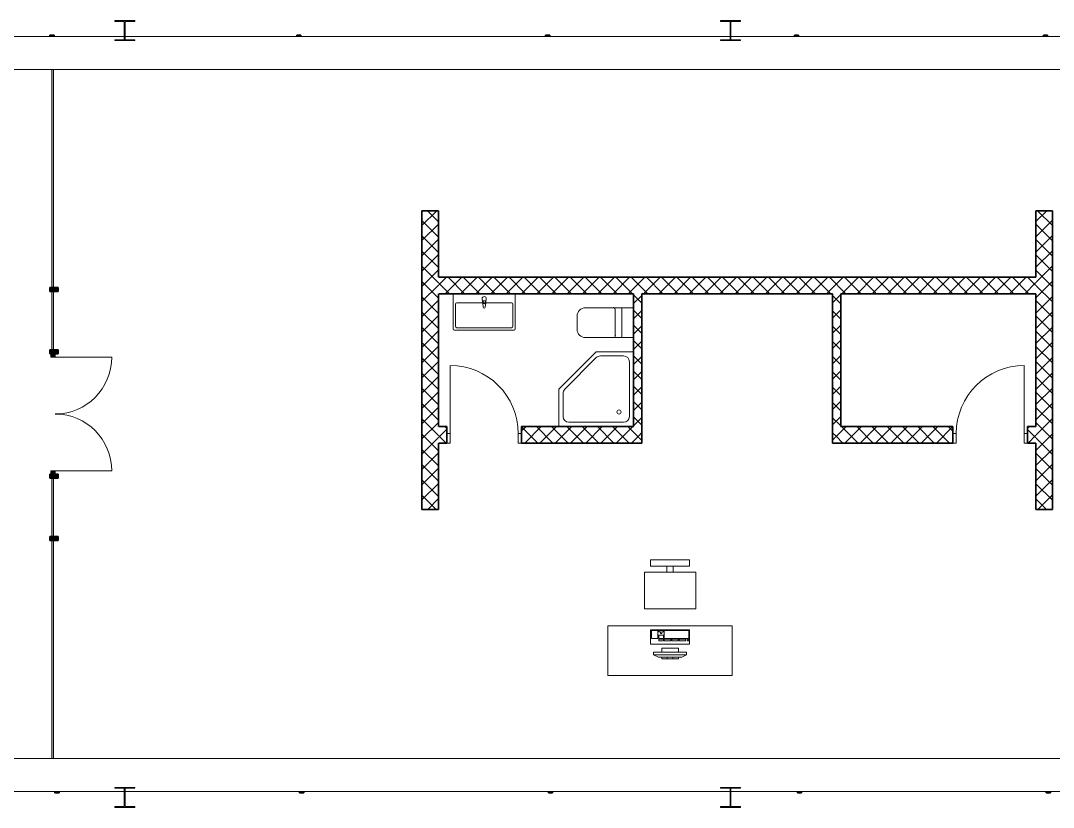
# Model space of a CAD drawing. Header units: metres. Extents: x -13.4 to 28.6, y -17 to 25.
# Drawn here: x 5.61 to 18.06, y -0.24 to 9.24 of the extents above; entities that cross this region are included whole.
import ezdxf

# ---------------------------------------------------------------- set-up
doc = ezdxf.new("R2010")
doc.units = ezdxf.units.M
doc.header["$MEASUREMENT"] = 0
doc.set_wipeout_variables(frame=1)
doc.linetypes.add('Wipeout_Contour', pattern=[1, 0, -1])
for name, color, linetype in [('Finish - Wall', 7, 'Continuous'), ('Interior - Furniture', 7, 'Continuous'), ('Interior - Partition', 7, 'Continuous'), ('Porte ARCHICAD', 7, 'Continuous'), ('Structural - Bearing', 7, 'Continuous')]:
    doc.layers.add(name, color=color, linetype=linetype)
for name, color, linetype, lineweight in [('Finish - Wall_Num_Penna__1', 7, 'Continuous', 13), ('Finish - Wall_Num_Penna__27', 7, 'Continuous', 35), ('Interior - Furniture _Num_Penna__75', 6, 'Continuous', 20), ('Interior - Partition_Num_Penna__27', 7, 'Continuous', 35), ('Porte ARCHICAD_Num_Penna__27', 7, 'Continuous', 35), ('Structural - Bearing_Num_Penna__1', 7, 'Continuous', 13)]:
    doc.layers.add(name, color=color, linetype=linetype, lineweight=lineweight)
for name, color, linetype, lineweight, true_color in [('Finish - Wall_Num_Penna__165', 7, 'Continuous', 13, 0x80d6ff), ('Finish - Wall_Num_Penna__166', 7, 'Continuous', 13, 0x97cbff), ('Interior - Furniture _Num_Penna__4', 7, 'Continuous', 20, 0x029e21), ('Interior - Partition_Num_Penna__169', 7, 'Continuous', 13, 0x68b353), ('Interior - Partition_Num_Penna__87', 7, 'Continuous', 20, 0x6a6a6a), ('Porte ARCHICAD_Num_Penna__103', 7, 'Continuous', 13, 0xffcc99), ('Porte ARCHICAD_Num_Penna__23', 7, 'Continuous', 20, 0xff6600), ('Porte ARCHICAD_Num_Penna__3', 7, 'Continuous', 18, 0xff6600), ('Structural - Bearing_Num_Penna__166', 7, 'Continuous', 13, 0x97cbff), ('Structural - Bearing_Num_Penna__89', 7, 'Continuous', 20, 0x71cebe)]:
    doc.layers.add(name, color=color, linetype=linetype, lineweight=lineweight, true_color=true_color)
pattern_1 = [(45, (0, 0), (-0.0919239, 0.0919239), []), (135, (0, 0), (0.0919239, 0.0919239), [])]
pattern_2 = [(45, (0, 0), (-0.159099, 0.159099), []), (45, (-0.05303, 0.05303), (-0.159099, 0.159099), [])]

# ---------------------------------------------------------------- blocks, each defined once
blk = doc.blocks.new('Solaio_1')
at = {"layer": 'Structural - Bearing_Num_Penna__89', "color": 123, "linetype": 'Continuous', "lineweight": 20, "true_color": 0x71cebe, "flags": 128}
blk.add_lwpolyline([(0, 0), (21, 0), (21, 9), (0, 9)], close=True, dxfattribs=at)
blk = doc.blocks.new('Solaio_2')
at = {"layer": 'Structural - Bearing_Num_Penna__89', "color": 123, "linetype": 'Continuous', "lineweight": 20, "true_color": 0x71cebe, "flags": 128}
blk.add_lwpolyline([(0, 0), (21, 0), (21, 9), (0, 9)], close=True, dxfattribs=at)
blk = doc.blocks.new('Solaio_3', base_point=(-0.05, 0.035))
at = {"layer": 'Structural - Bearing_Num_Penna__89', "color": 123, "linetype": 'Continuous', "lineweight": 20, "true_color": 0x71cebe, "flags": 128}
blk.add_lwpolyline([(-0.05, 0.035), (20.95, 0.035), (20.95, 9.035), (-0.05, 9.035)], close=True, dxfattribs=at)
blk = doc.blocks.new('Curtain Wall_1')
at = {"layer": 'Finish - Wall_Num_Penna__165', "linetype": 'Continuous', "lineweight": 0, "true_color": 0x20353f}
for points in [[(5.99, 8.98), (6.01, 8.98), (6.01, 5.995), (5.99, 5.995)], [(5.99, 6.005), (6.01, 6.005), (6.01, 5.245), (5.99, 5.245)], [(5.99, 3.755), (6.01, 3.755), (6.01, 2.995), (5.99, 2.995)], [(5.99, 3.005), (6.01, 3.005), (6.01, 0.02), (5.99, 0.02)]]:
    blk.add_hatch(color=159, dxfattribs=at).paths.add_polyline_path(points)
at = {"layer": 'Finish - Wall_Num_Penna__166', "linetype": 'Continuous', "lineweight": 13, "true_color": 0x97cbff}
for points in [[(5.965, 8.95), (6.065, 8.95), (6.065, 9), (5.965, 9)], [(5.965, 5.975), (6.065, 5.975), (6.065, 6.025), (5.965, 6.025)], [(5.965, 5.225), (6.065, 5.225), (6.065, 5.275), (5.965, 5.275)], [(5.965, 3.725), (6.065, 3.725), (6.065, 3.775), (5.965, 3.775)], [(5.965, 2.975), (6.065, 2.975), (6.065, 3.025), (5.965, 3.025)], [(5.965, 0), (6.065, 0), (6.065, 0.05), (5.965, 0.05)]]:
    blk.add_hatch(color=151, dxfattribs=at).paths.add_polyline_path(points)
at = {"layer": 'Porte ARCHICAD_Num_Penna__103', "linetype": 'Continuous', "lineweight": 13, "true_color": 0xffcc99}
for points in [[(6.03, 5.23), (6.03, 5.185), (5.975, 5.185), (5.975, 5.23)], [(5.975, 3.77), (5.975, 3.815), (6.03, 3.815), (6.03, 3.77)]]:
    blk.add_hatch(color=31, dxfattribs=at).paths.add_polyline_path(points)
at = {"layer": 'Finish - Wall_Num_Penna__1', "color": 7, "linetype": 'Continuous', "lineweight": 13}
for p, q in [((5.99, 5.995), (5.99, 8.98)), ((5.99, 8.98), (6.01, 8.98)), ((6.01, 8.98), (6.01, 5.995)), ((5.99, 5.245), (5.99, 6.005)), ((5.99, 6.005), (6.01, 6.005)), ((6.01, 5.995), (5.99, 5.995)), ((6.01, 6.005), (6.01, 5.245)), ((6.01, 5.245), (5.99, 5.245)), ((5.99, 2.995), (5.99, 3.755)), ((5.99, 3.755), (6.01, 3.755)), ((6.01, 3.755), (6.01, 2.995)), ((5.99, 0.02), (5.99, 3.005)), ((5.99, 3.005), (6.01, 3.005)), ((6.01, 2.995), (5.99, 2.995)), ((6.01, 3.005), (6.01, 0.02)), ((6.01, 0.02), (5.99, 0.02))]:
    blk.add_line(p, q, dxfattribs=at)
at = {"layer": 'Finish - Wall_Num_Penna__27', "color": 7, "linetype": 'Continuous', "lineweight": 35}
for p, q in [((6.065, 9), (5.965, 9)), ((5.965, 9), (5.965, 8.95)), ((6.065, 8.95), (6.065, 9)), ((5.965, 8.95), (6.065, 8.95)), ((6.065, 6.025), (5.965, 6.025)), ((5.965, 6.025), (5.965, 5.975)), ((5.965, 5.975), (6.065, 5.975)), ((6.065, 5.975), (6.065, 6.025)), ((6.065, 5.275), (5.965, 5.275)), ((5.965, 5.275), (5.965, 5.225)), ((6.065, 5.225), (6.065, 5.275)), ((5.965, 5.225), (6.065, 5.225)), ((6.065, 3.775), (5.965, 3.775)), ((5.965, 3.775), (5.965, 3.725)), ((6.065, 3.725), (6.065, 3.775)), ((5.965, 3.725), (6.065, 3.725)), ((6.065, 3.025), (5.965, 3.025)), ((5.965, 3.025), (5.965, 2.975)), ((6.065, 2.975), (6.065, 3.025)), ((5.965, 2.975), (6.065, 2.975)), ((6.065, 0.05), (5.965, 0.05)), ((5.965, 0.05), (5.965, 0)), ((5.965, 0), (6.065, 0)), ((6.065, 0), (6.065, 0.05))]:
    blk.add_line(p, q, dxfattribs=at)
at = {"layer": 'Porte ARCHICAD_Num_Penna__23', "color": 30, "linetype": 'Continuous', "lineweight": 20, "true_color": 0xff6600}
for p, q in [((5.975, 5.23), (6.03, 5.23)), ((5.975, 5.185), (5.975, 5.23)), ((6.03, 5.23), (6.03, 5.185)), ((6.03, 5.185), (5.975, 5.185)), ((6.03, 5.185), (6.71, 5.185)), ((5.975, 3.815), (6.03, 3.815)), ((5.975, 3.77), (5.975, 3.815)), ((6.03, 3.77), (5.975, 3.77)), ((6.03, 3.815), (6.03, 3.77)), ((6.03, 3.815), (6.71, 3.815))]:
    blk.add_line(p, q, dxfattribs=at)
at = {"layer": 'Porte ARCHICAD_Num_Penna__3', "color": 30, "linetype": 'Continuous', "lineweight": 18, "true_color": 0xff6600}
for centre, start_param, end_param in [((6.03, 5.185), 3.141593, 4.712389), ((6.03, 3.815), 4.712389, 6.283185)]:
    blk.add_ellipse(centre, major_axis=(0, 0.685), ratio=0.993377, start_param=start_param, end_param=end_param, dxfattribs=at)
blk = doc.blocks.new('Curtain Wall_2')
at = {"layer": 'Finish - Wall_Num_Penna__165', "linetype": 'Continuous', "lineweight": 0, "true_color": 0x20353f}
for points in [[(5.985, 8.99), (5.985, 9.01), (8.97, 9.01), (8.97, 8.99)], [(8.96, 8.99), (8.96, 9.01), (11.97, 9.01), (11.97, 8.99)], [(11.96, 8.99), (11.96, 9.01), (14.97, 9.01), (14.97, 8.99)], [(14.96, 8.99), (14.96, 9.01), (17.97, 9.01), (17.97, 8.99)], [(17.96, 8.99), (17.96, 9.01), (19.47, 9.01), (19.47, 8.99)], [(19.46, 8.99), (19.46, 9.01), (20.97, 9.01), (20.97, 8.99)], [(20.96, 8.99), (20.96, 9.01), (20.98, 9.01), (20.98, 8.99)]]:
    blk.add_hatch(color=159, dxfattribs=at).paths.add_polyline_path(points)
at = {"layer": 'Finish - Wall_Num_Penna__166', "linetype": 'Continuous', "lineweight": 13, "true_color": 0x97cbff}
for points in [[(6.015, 8.965), (6.015, 9.065), (5.965, 9.065), (5.965, 8.965)], [(8.99, 8.965), (8.99, 9.065), (8.94, 9.065), (8.94, 8.965)], [(11.99, 8.965), (11.99, 9.065), (11.94, 9.065), (11.94, 8.965)], [(14.99, 8.965), (14.99, 9.065), (14.94, 9.065), (14.94, 8.965)], [(17.99, 8.965), (17.99, 9.065), (17.94, 9.065), (17.94, 8.965)], [(19.49, 8.965), (19.49, 9.065), (19.44, 9.065), (19.44, 8.965)], [(20.99, 8.965), (20.99, 9.065), (20.94, 9.065), (20.94, 8.965)], [(21, 8.965), (21, 9.065), (20.95, 9.065), (20.95, 8.965)]]:
    blk.add_hatch(color=151, dxfattribs=at).paths.add_polyline_path(points)
at = {"layer": 'Finish - Wall_Num_Penna__1', "color": 7, "linetype": 'Continuous', "lineweight": 13}
for p, q in [((5.985, 9.01), (8.97, 9.01)), ((5.985, 8.99), (5.985, 9.01)), ((8.97, 8.99), (5.985, 8.99)), ((8.96, 9.01), (11.97, 9.01)), ((8.96, 8.99), (8.96, 9.01)), ((11.97, 8.99), (8.96, 8.99)), ((8.97, 9.01), (8.97, 8.99)), ((11.96, 9.01), (14.97, 9.01)), ((11.96, 8.99), (11.96, 9.01)), ((14.97, 8.99), (11.96, 8.99)), ((11.97, 9.01), (11.97, 8.99)), ((14.96, 9.01), (17.97, 9.01)), ((14.96, 8.99), (14.96, 9.01)), ((17.97, 8.99), (14.96, 8.99)), ((14.97, 9.01), (14.97, 8.99)), ((17.96, 9.01), (19.47, 9.01)), ((17.96, 8.99), (17.96, 9.01)), ((19.47, 8.99), (17.96, 8.99)), ((17.97, 9.01), (17.97, 8.99)), ((19.46, 9.01), (20.97, 9.01)), ((19.46, 8.99), (19.46, 9.01)), ((20.97, 8.99), (19.46, 8.99)), ((19.47, 9.01), (19.47, 8.99)), ((20.96, 9.01), (20.98, 9.01)), ((20.96, 8.99), (20.96, 9.01)), ((20.98, 8.99), (20.96, 8.99)), ((20.97, 9.01), (20.97, 8.99)), ((20.98, 9.01), (20.98, 8.99))]:
    blk.add_line(p, q, dxfattribs=at)
at = {"layer": 'Finish - Wall_Num_Penna__27', "color": 7, "linetype": 'Continuous', "lineweight": 35}
for p, q in [((6.015, 9.065), (5.965, 9.065)), ((5.965, 9.065), (5.965, 8.965)), ((5.965, 8.965), (6.015, 8.965)), ((6.015, 8.965), (6.015, 9.065)), ((8.99, 9.065), (8.94, 9.065)), ((8.94, 9.065), (8.94, 8.965)), ((8.94, 8.965), (8.99, 8.965)), ((8.99, 8.965), (8.99, 9.065)), ((11.99, 9.065), (11.94, 9.065)), ((11.94, 9.065), (11.94, 8.965)), ((11.94, 8.965), (11.99, 8.965)), ((11.99, 8.965), (11.99, 9.065)), ((14.99, 9.065), (14.94, 9.065)), ((14.94, 9.065), (14.94, 8.965)), ((14.94, 8.965), (14.99, 8.965)), ((14.99, 8.965), (14.99, 9.065)), ((17.99, 9.065), (17.94, 9.065)), ((17.94, 9.065), (17.94, 8.965)), ((17.94, 8.965), (17.99, 8.965)), ((17.99, 8.965), (17.99, 9.065)), ((19.49, 9.065), (19.44, 9.065)), ((19.44, 9.065), (19.44, 8.965)), ((19.44, 8.965), (19.49, 8.965)), ((19.49, 8.965), (19.49, 9.065)), ((20.99, 9.065), (20.94, 9.065)), ((20.94, 9.065), (20.94, 8.965)), ((20.94, 8.965), (20.99, 8.965)), ((21, 9.065), (20.95, 9.065)), ((20.95, 9.065), (20.95, 8.965)), ((20.95, 8.965), (21, 8.965)), ((20.99, 8.965), (20.99, 9.065)), ((21, 8.965), (21, 9.065))]:
    blk.add_line(p, q, dxfattribs=at)
blk = doc.blocks.new('Curtain Wall_4')
at = {"layer": 'Finish - Wall_Num_Penna__165', "linetype": 'Continuous', "lineweight": 0, "true_color": 0x20353f}
for points in [[(9.005, 0.01), (9.005, -0.01), (6.045, -0.01), (6.045, 0.01)], [(12.005, 0.01), (12.005, -0.01), (8.995, -0.01), (8.995, 0.01)], [(15.005, 0.01), (15.005, -0.01), (11.995, -0.01), (11.995, 0.01)], [(18.005, 0.01), (18.005, -0.01), (14.995, -0.01), (14.995, 0.01)], [(19.505, 0.01), (19.505, -0.01), (17.995, -0.01), (17.995, 0.01)], [(20.98, 0.01), (20.98, -0.01), (19.495, -0.01), (19.495, 0.01)]]:
    blk.add_hatch(color=159, dxfattribs=at).paths.add_polyline_path(points)
at = {"layer": 'Finish - Wall_Num_Penna__166', "linetype": 'Continuous', "lineweight": 13, "true_color": 0x97cbff}
for points in [[(6.025, 0.035), (6.025, -0.065), (6.075, -0.065), (6.075, 0.035)], [(8.975, 0.035), (8.975, -0.065), (9.025, -0.065), (9.025, 0.035)], [(11.975, 0.035), (11.975, -0.065), (12.025, -0.065), (12.025, 0.035)], [(14.975, 0.035), (14.975, -0.065), (15.025, -0.065), (15.025, 0.035)], [(17.975, 0.035), (17.975, -0.065), (18.025, -0.065), (18.025, 0.035)], [(19.475, 0.035), (19.475, -0.065), (19.525, -0.065), (19.525, 0.035)], [(20.95, 0.035), (20.95, -0.065), (21, -0.065), (21, 0.035)]]:
    blk.add_hatch(color=151, dxfattribs=at).paths.add_polyline_path(points)
at = {"layer": 'Finish - Wall_Num_Penna__1', "color": 7, "linetype": 'Continuous', "lineweight": 13}
for p, q in [((6.045, 0.01), (9.005, 0.01)), ((6.045, -0.01), (6.045, 0.01)), ((8.995, 0.01), (12.005, 0.01)), ((8.995, -0.01), (8.995, 0.01)), ((9.005, 0.01), (9.005, -0.01)), ((11.995, 0.01), (15.005, 0.01)), ((11.995, -0.01), (11.995, 0.01)), ((12.005, 0.01), (12.005, -0.01)), ((14.995, 0.01), (18.005, 0.01)), ((14.995, -0.01), (14.995, 0.01)), ((15.005, 0.01), (15.005, -0.01)), ((17.995, 0.01), (19.505, 0.01)), ((17.995, -0.01), (17.995, 0.01)), ((18.005, 0.01), (18.005, -0.01)), ((19.495, 0.01), (20.98, 0.01)), ((19.495, -0.01), (19.495, 0.01)), ((19.505, 0.01), (19.505, -0.01)), ((20.98, 0.01), (20.98, -0.01)), ((9.005, -0.01), (6.045, -0.01)), ((12.005, -0.01), (8.995, -0.01)), ((15.005, -0.01), (11.995, -0.01)), ((18.005, -0.01), (14.995, -0.01)), ((19.505, -0.01), (17.995, -0.01)), ((20.98, -0.01), (19.495, -0.01))]:
    blk.add_line(p, q, dxfattribs=at)
at = {"layer": 'Finish - Wall_Num_Penna__27', "color": 7, "linetype": 'Continuous', "lineweight": 35}
for p, q in [((6.025, 0.035), (6.025, -0.065)), ((6.075, 0.035), (6.025, 0.035)), ((6.075, -0.065), (6.075, 0.035)), ((8.975, 0.035), (8.975, -0.065)), ((9.025, 0.035), (8.975, 0.035)), ((9.025, -0.065), (9.025, 0.035)), ((11.975, 0.035), (11.975, -0.065)), ((12.025, 0.035), (11.975, 0.035)), ((12.025, -0.065), (12.025, 0.035)), ((14.975, 0.035), (14.975, -0.065)), ((15.025, 0.035), (14.975, 0.035)), ((15.025, -0.065), (15.025, 0.035)), ((17.975, 0.035), (17.975, -0.065)), ((18.025, 0.035), (17.975, 0.035)), ((18.025, -0.065), (18.025, 0.035)), ((19.475, 0.035), (19.475, -0.065)), ((19.525, 0.035), (19.475, 0.035)), ((19.525, -0.065), (19.525, 0.035)), ((20.95, 0.035), (20.95, -0.065)), ((21, 0.035), (20.95, 0.035)), ((21, -0.065), (21, 0.035)), ((6.025, -0.065), (6.075, -0.065)), ((8.975, -0.065), (9.025, -0.065)), ((11.975, -0.065), (12.025, -0.065)), ((14.975, -0.065), (15.025, -0.065)), ((17.975, -0.065), (18.025, -0.065)), ((19.475, -0.065), (19.525, -0.065)), ((20.95, -0.065), (21, -0.065))]:
    blk.add_line(p, q, dxfattribs=at)
blk = doc.blocks.new('Muro_1')
at = {"color": 254, "linetype": 'Wipeout_Contour', "lineweight": 0, "ltscale": 379.215083}
blk.add_wipeout([(0.35, 0.35), (-0.05, -0.05), (1.495, -0.05), (1.495, -0.01), (1.38, -0.01), (1.38, 0), (1.62, 0), (1.62, -0.01), (1.505, -0.01), (1.505, -0.05), (6.862, -0.05), (6.862, -0.01), (6.747, -0.01), (6.747, 0), (6.987, 0), (6.987, -0.01), (6.872, -0.01), (6.872, -0.05), (14.164, -0.05), (14.164, -0.01), (14.049, -0.01), (14.049, 0), (14.289, 0), (14.289, -0.01), (14.174, -0.01), (14.174, -0.05), (19.495, -0.05), (19.495, -0.01), (19.38, -0.01), (19.38, 0), (19.62, 0), (19.62, -0.01), (19.505, -0.01), (19.505, -0.05), (21.05, -0.05), (20.65, 0.35)], dxfattribs=at).dxf.layer = 'Interior - Partition'
at = {"layer": 'Interior - Partition_Num_Penna__87', "color": 251, "linetype": 'Continuous', "lineweight": 20, "true_color": 0x6a6a6a, "flags": 128}
for points in [[(20.65, 0.35), (0.35, 0.35)], [(-0.05, -0.05), (1.495, -0.05)], [(1.505, -0.05), (6.862, -0.05)], [(6.872, -0.05), (14.164, -0.05)], [(14.174, -0.05), (19.495, -0.05)], [(19.505, -0.05), (21.05, -0.05)]]:
    blk.add_lwpolyline(points, dxfattribs=at)
blk = doc.blocks.new('Muro_3', base_point=(21, 9))
at = {"color": 254, "linetype": 'Wipeout_Contour', "lineweight": 0, "ltscale": 538.751537}
blk.add_wipeout([(1.495, 9.05), (-0.05, 9.05), (0.35, 8.65), (20.65, 8.65), (21.05, 9.05), (19.505, 9.05), (19.505, 9.01), (19.62, 9.01), (19.62, 9), (19.38, 9), (19.38, 9.01), (19.495, 9.01), (19.495, 9.05), (14.174, 9.05), (14.174, 9.01), (14.289, 9.01), (14.289, 9), (14.049, 9), (14.049, 9.01), (14.164, 9.01), (14.164, 9.05), (6.872, 9.05), (6.872, 9.01), (6.987, 9.01), (6.987, 9), (6.747, 9), (6.747, 9.01), (6.862, 9.01), (6.862, 9.05), (1.505, 9.05), (1.505, 9.01), (1.62, 9.01), (1.62, 9), (1.38, 9), (1.38, 9.01), (1.495, 9.01)], dxfattribs=at).dxf.layer = 'Interior - Partition'
at = {"layer": 'Interior - Partition_Num_Penna__87', "color": 251, "linetype": 'Continuous', "lineweight": 20, "true_color": 0x6a6a6a, "flags": 128}
for points in [[(1.495, 9.05), (-0.05, 9.05)], [(6.862, 9.05), (1.505, 9.05)], [(14.164, 9.05), (6.872, 9.05)], [(19.495, 9.05), (14.174, 9.05)], [(21.05, 9.05), (19.505, 9.05)], [(0.35, 8.65), (20.65, 8.65)]]:
    blk.add_lwpolyline(points, dxfattribs=at)
blk = doc.blocks.new('Door 21')
at = {"layer": 'Porte ARCHICAD_Num_Penna__23', "color": 30, "linetype": 'Continuous', "lineweight": 20, "true_color": 0xff6600}
for p, q in [((-0.41, 0), (-0.45, 0)), ((-0.45, 0), (-0.45, -0.115)), ((-0.41, -0.115), (-0.41, 0)), ((0.45, 0), (0.41, 0)), ((0.41, 0), (0.41, -0.115)), ((0.45, -0.115), (0.45, 0)), ((-0.45, -0.115), (-0.41, -0.115)), ((0.41, -0.115), (0.45, -0.115))]:
    blk.add_line(p, q, dxfattribs=at)
at = {"layer": 'Porte ARCHICAD_Num_Penna__27', "color": 7, "linetype": 'Continuous', "lineweight": 35}
for p, q in [((-0.45, 0.085), (-0.487, 0.085)), ((-0.45, 0.085), (-0.487, 0.085)), ((-0.45, 0), (-0.45, 0.085)), ((-0.45, 0), (-0.45, 0.085)), ((-0.45, -0.115), (-0.45, 0)), ((-0.45, -0.115), (-0.45, 0)), ((0.45, 0), (0.45, 0.085)), ((0.45, 0), (0.45, 0.085)), ((0.45, 0.085), (0.487, 0.085)), ((0.45, 0.085), (0.487, 0.085)), ((0.45, -0.115), (0.45, 0)), ((0.45, -0.115), (0.45, 0)), ((-0.45, -0.115), (-0.487, -0.115)), ((-0.45, -0.115), (-0.487, -0.115)), ((0.45, -0.115), (0.487, -0.115)), ((0.45, -0.115), (0.487, -0.115))]:
    blk.add_line(p, q, dxfattribs=at)
at = {"layer": 'Porte ARCHICAD_Num_Penna__3', "color": 30, "linetype": 'Continuous', "lineweight": 18, "true_color": 0xff6600}
blk.add_line((0.41, 0), (0.41, 0.82), dxfattribs=at)
blk.add_arc((0.41, 0), 0.82, 90, 180, dxfattribs=at)
blk = doc.blocks.new('Muro_5', base_point=(10.45, 4.15))
at = {"color": 254, "linetype": 'Wipeout_Contour', "lineweight": 0, "ltscale": 46.088669}
blk.add_wipeout([(10.65, 4.15), (10.75, 4.15), (10.75, 4.35), (10.65, 4.35)], dxfattribs=at).dxf.layer = 'Interior - Partition'
at = {"color": 254, "linetype": 'Wipeout_Contour', "lineweight": 0, "ltscale": 52.317761}
blk.add_wipeout([(13, 4.35), (11.65, 4.35), (11.65, 4.15), (13.1, 4.15)], dxfattribs=at).dxf.layer = 'Interior - Partition'
at = {"layer": 'Interior - Partition_Num_Penna__169', "linetype": 'Continuous', "lineweight": 13, "true_color": 0x68b353}
h = blk.add_hatch(dxfattribs=at)
h.set_pattern_fill('CONCRETE_BLOCK', color=85, style=0, pattern_type=2)
h.set_pattern_definition(pattern_1)
h.paths.add_polyline_path([(10.65, 4.15), (10.75, 4.15), (10.75, 4.35), (10.65, 4.35)])
h = blk.add_hatch(dxfattribs=at)
h.set_pattern_fill('CONCRETE_BLOCK', color=85, style=0, pattern_type=2)
h.set_pattern_definition(pattern_1)
h.paths.add_polyline_path([(13, 4.35), (11.65, 4.35), (11.65, 4.15), (13.1, 4.15)])
at = {"layer": 'Interior - Partition_Num_Penna__27', "color": 7, "linetype": 'Continuous', "lineweight": 35}
for p, q in [((10.75, 4.35), (10.713, 4.35)), ((10.75, 4.265), (10.75, 4.35)), ((10.75, 4.15), (10.75, 4.265)), ((11.65, 4.35), (11.687, 4.35)), ((11.65, 4.265), (11.65, 4.35)), ((11.65, 4.15), (11.65, 4.265)), ((10.75, 4.15), (10.713, 4.15)), ((11.65, 4.15), (11.687, 4.15))]:
    blk.add_line(p, q, dxfattribs=at)
at = {"layer": 'Interior - Partition_Num_Penna__27', "color": 7, "linetype": 'Continuous', "lineweight": 35, "flags": 128}
for points in [[(10.75, 4.35), (10.65, 4.35)], [(13, 4.35), (11.65, 4.35)], [(10.65, 4.15), (10.75, 4.15)], [(11.65, 4.15), (13.1, 4.15)]]:
    blk.add_lwpolyline(points, dxfattribs=at)
at = {"layer": 'Porte ARCHICAD', "color": 21, "linetype": 'Continuous', "lineweight": 18, "true_color": 0xff9955, "xscale": -1}
blk.add_blockref('Door 21', (11.2, 4.265), dxfattribs=at)
blk = doc.blocks.new('Muro_6', base_point=(18.05, 3.35))
at = {"color": 254, "linetype": 'Wipeout_Contour', "lineweight": 0, "ltscale": 74.990552}
blk.add_wipeout([(18.05, 3.35), (18.05, 6.95), (17.85, 6.95), (17.85, 3.35)], dxfattribs=at).dxf.layer = 'Interior - Partition'
at = {"layer": 'Interior - Partition_Num_Penna__169', "linetype": 'Continuous', "lineweight": 13, "true_color": 0x68b353}
h = blk.add_hatch(dxfattribs=at)
h.set_pattern_fill('CONCRETE_BLOCK', color=85, style=0, pattern_type=2)
h.set_pattern_definition(pattern_1)
h.paths.add_polyline_path([(18.05, 3.35), (18.05, 6.95), (17.85, 6.95), (17.85, 3.35)])
at = {"layer": 'Interior - Partition_Num_Penna__27', "color": 7, "linetype": 'Continuous', "lineweight": 35, "flags": 128}
for points in [[(18.05, 6.95), (17.85, 6.95)], [(17.85, 6.95), (17.85, 6.15)], [(18.05, 3.35), (18.05, 6.95)], [(17.85, 5.95), (17.85, 4.35)], [(17.85, 4.15), (17.85, 3.35)], [(17.85, 3.35), (18.05, 3.35)]]:
    blk.add_lwpolyline(points, dxfattribs=at)
blk = doc.blocks.new('Muro_7', base_point=(18.05, 6.15))
at = {"color": 254, "linetype": 'Wipeout_Contour', "lineweight": 0, "ltscale": 62.048378}
blk.add_wipeout([(17.85, 6.15), (10.65, 6.15), (10.65, 5.95), (17.85, 5.95)], dxfattribs=at).dxf.layer = 'Interior - Partition'
at = {"layer": 'Interior - Partition_Num_Penna__169', "linetype": 'Continuous', "lineweight": 13, "true_color": 0x68b353}
h = blk.add_hatch(dxfattribs=at)
h.set_pattern_fill('CONCRETE_BLOCK', color=85, style=0, pattern_type=2)
h.set_pattern_definition(pattern_1)
h.paths.add_polyline_path([(17.85, 6.15), (10.65, 6.15), (10.65, 5.95), (17.85, 5.95)])
at = {"layer": 'Interior - Partition_Num_Penna__27', "color": 7, "linetype": 'Continuous', "lineweight": 35, "flags": 128}
for points in [[(17.85, 6.15), (10.65, 6.15)], [(10.65, 5.95), (13, 5.95)], [(13.1, 5.95), (15.4, 5.95)], [(15.5, 5.95), (17.85, 5.95)]]:
    blk.add_lwpolyline(points, dxfattribs=at)
blk = doc.blocks.new('Muro_8', base_point=(10.45, 6.95))
at = {"color": 254, "linetype": 'Wipeout_Contour', "lineweight": 0, "ltscale": 47.324111}
blk.add_wipeout([(10.45, 6.95), (10.45, 3.35), (10.65, 3.35), (10.65, 6.95)], dxfattribs=at).dxf.layer = 'Interior - Partition'
at = {"layer": 'Interior - Partition_Num_Penna__169', "linetype": 'Continuous', "lineweight": 13, "true_color": 0x68b353}
h = blk.add_hatch(dxfattribs=at)
h.set_pattern_fill('CONCRETE_BLOCK', color=85, style=0, pattern_type=2)
h.set_pattern_definition(pattern_1)
h.paths.add_polyline_path([(10.45, 6.95), (10.45, 3.35), (10.65, 3.35), (10.65, 6.95)])
at = {"layer": 'Interior - Partition_Num_Penna__27', "color": 7, "linetype": 'Continuous', "lineweight": 35, "flags": 128}
for points in [[(10.45, 6.95), (10.45, 3.35)], [(10.65, 6.95), (10.45, 6.95)], [(10.65, 6.15), (10.65, 6.95)], [(10.65, 4.35), (10.65, 5.95)], [(10.65, 3.35), (10.65, 4.15)], [(10.45, 3.35), (10.65, 3.35)]]:
    blk.add_lwpolyline(points, dxfattribs=at)
blk = doc.blocks.new('Muro_9', base_point=(13.05, 6.15))
at = {"color": 254, "linetype": 'Wipeout_Contour', "lineweight": 0, "ltscale": 56.162664}
blk.add_wipeout([(13, 5.95), (13, 4.35), (13.1, 4.15), (13.1, 5.95)], dxfattribs=at).dxf.layer = 'Interior - Partition'
at = {"layer": 'Interior - Partition_Num_Penna__169', "linetype": 'Continuous', "lineweight": 13, "true_color": 0x68b353}
h = blk.add_hatch(dxfattribs=at)
h.set_pattern_fill('CONCRETE_BLOCK', color=85, style=0, pattern_type=2)
h.set_pattern_definition(pattern_1)
h.paths.add_polyline_path([(13, 5.95), (13, 4.35), (13.1, 4.15), (13.1, 5.95)])
at = {"layer": 'Interior - Partition_Num_Penna__27', "color": 7, "linetype": 'Continuous', "lineweight": 35, "flags": 128}
for points in [[(13, 5.95), (13, 4.35)], [(13.1, 4.15), (13.1, 5.95)]]:
    blk.add_lwpolyline(points, dxfattribs=at)
blk = doc.blocks.new('Muro_10', base_point=(15.45, 6.15))
at = {"color": 254, "linetype": 'Wipeout_Contour', "lineweight": 0, "ltscale": 65.191231}
blk.add_wipeout([(15.4, 5.95), (15.4, 4.15), (15.5, 4.35), (15.5, 5.95)], dxfattribs=at).dxf.layer = 'Interior - Partition'
at = {"layer": 'Interior - Partition_Num_Penna__169', "linetype": 'Continuous', "lineweight": 13, "true_color": 0x68b353}
h = blk.add_hatch(dxfattribs=at)
h.set_pattern_fill('CONCRETE_BLOCK', color=85, style=0, pattern_type=2)
h.set_pattern_definition(pattern_1)
h.paths.add_polyline_path([(15.4, 5.95), (15.4, 4.15), (15.5, 4.35), (15.5, 5.95)])
at = {"layer": 'Interior - Partition_Num_Penna__27', "color": 7, "linetype": 'Continuous', "lineweight": 35, "flags": 128}
for points in [[(15.4, 5.95), (15.4, 4.15)], [(15.5, 4.35), (15.5, 5.95)]]:
    blk.add_lwpolyline(points, dxfattribs=at)
blk = doc.blocks.new('Muro_11', base_point=(15.45, 4.15))
at = {"color": 254, "linetype": 'Wipeout_Contour', "lineweight": 0, "ltscale": 66.744342}
blk.add_wipeout([(15.5, 4.35), (15.4, 4.15), (16.85, 4.15), (16.85, 4.35)], dxfattribs=at).dxf.layer = 'Interior - Partition'
at = {"color": 254, "linetype": 'Wipeout_Contour', "lineweight": 0, "ltscale": 73.22605}
blk.add_wipeout([(17.85, 4.35), (17.75, 4.35), (17.75, 4.15), (17.85, 4.15)], dxfattribs=at).dxf.layer = 'Interior - Partition'
at = {"layer": 'Interior - Partition_Num_Penna__169', "linetype": 'Continuous', "lineweight": 13, "true_color": 0x68b353}
h = blk.add_hatch(dxfattribs=at)
h.set_pattern_fill('CONCRETE_BLOCK', color=85, style=0, pattern_type=2)
h.set_pattern_definition(pattern_1)
h.paths.add_polyline_path([(15.5, 4.35), (15.4, 4.15), (16.85, 4.15), (16.85, 4.35)])
h = blk.add_hatch(dxfattribs=at)
h.set_pattern_fill('CONCRETE_BLOCK', color=85, style=0, pattern_type=2)
h.set_pattern_definition(pattern_1)
h.paths.add_polyline_path([(17.85, 4.35), (17.75, 4.35), (17.75, 4.15), (17.85, 4.15)])
at = {"layer": 'Interior - Partition_Num_Penna__27', "color": 7, "linetype": 'Continuous', "lineweight": 35}
for p, q in [((16.85, 4.35), (16.813, 4.35)), ((16.85, 4.265), (16.85, 4.35)), ((16.85, 4.15), (16.85, 4.265)), ((17.75, 4.35), (17.787, 4.35)), ((17.75, 4.265), (17.75, 4.35)), ((17.75, 4.15), (17.75, 4.265)), ((16.85, 4.15), (16.813, 4.15)), ((17.75, 4.15), (17.787, 4.15))]:
    blk.add_line(p, q, dxfattribs=at)
at = {"layer": 'Interior - Partition_Num_Penna__27', "color": 7, "linetype": 'Continuous', "lineweight": 35, "flags": 128}
for points in [[(16.85, 4.35), (15.5, 4.35)], [(17.85, 4.35), (17.75, 4.35)], [(15.4, 4.15), (16.85, 4.15)], [(17.75, 4.15), (17.85, 4.15)]]:
    blk.add_lwpolyline(points, dxfattribs=at)
at = {"layer": 'Porte ARCHICAD', "color": 21, "linetype": 'Continuous', "lineweight": 18, "true_color": 0xff9955}
blk.add_blockref('Door 21', (17.3, 4.265), dxfattribs=at)
blk = doc.blocks.new('Pilastro_3', base_point=(14.169, 9.12))
at = {"color": 254, "linetype": 'Wipeout_Contour', "lineweight": 0, "ltscale": 202.297754}
blk.add_wipeout([(14.289, 9.24), (14.049, 9.24), (14.049, 9.23), (14.164, 9.23), (14.164, 9.01), (14.049, 9.01), (14.049, 9), (14.289, 9), (14.289, 9.01), (14.174, 9.01), (14.174, 9.23), (14.289, 9.23)], dxfattribs=at).dxf.layer = 'Structural - Bearing'
at = {"layer": 'Structural - Bearing_Num_Penna__166', "linetype": 'Continuous', "lineweight": 13, "true_color": 0x97cbff}
h = blk.add_hatch(dxfattribs=at)
h.set_pattern_fill('STEEL', color=151, style=0, pattern_type=2)
h.set_pattern_definition(pattern_2)
h.paths.add_polyline_path([(14.289, 9.24), (14.049, 9.24), (14.049, 9.23), (14.164, 9.23), (14.164, 9.01), (14.049, 9.01), (14.049, 9), (14.289, 9), (14.289, 9.01), (14.174, 9.01), (14.174, 9.23), (14.289, 9.23)])
at = {"layer": 'Structural - Bearing_Num_Penna__1', "color": 7, "linetype": 'Continuous', "lineweight": 13, "flags": 128}
blk.add_lwpolyline([(14.289, 9.24), (14.049, 9.24), (14.049, 9.23), (14.164, 9.23), (14.164, 9.01), (14.049, 9.01), (14.049, 9), (14.289, 9), (14.289, 9.01), (14.174, 9.01), (14.174, 9.23), (14.289, 9.23)], close=True, dxfattribs=at)
blk = doc.blocks.new('Pilastro_4', base_point=(6.867, 9.12))
at = {"color": 254, "linetype": 'Wipeout_Contour', "lineweight": 0, "ltscale": 137.104133}
blk.add_wipeout([(6.987, 9.24), (6.747, 9.24), (6.747, 9.23), (6.862, 9.23), (6.862, 9.01), (6.747, 9.01), (6.747, 9), (6.987, 9), (6.987, 9.01), (6.872, 9.01), (6.872, 9.23), (6.987, 9.23)], dxfattribs=at).dxf.layer = 'Structural - Bearing'
at = {"layer": 'Structural - Bearing_Num_Penna__166', "linetype": 'Continuous', "lineweight": 13, "true_color": 0x97cbff}
h = blk.add_hatch(dxfattribs=at)
h.set_pattern_fill('STEEL', color=151, style=0, pattern_type=2)
h.set_pattern_definition(pattern_2)
h.paths.add_polyline_path([(6.987, 9.24), (6.747, 9.24), (6.747, 9.23), (6.862, 9.23), (6.862, 9.01), (6.747, 9.01), (6.747, 9), (6.987, 9), (6.987, 9.01), (6.872, 9.01), (6.872, 9.23), (6.987, 9.23)])
at = {"layer": 'Structural - Bearing_Num_Penna__1', "color": 7, "linetype": 'Continuous', "lineweight": 13, "flags": 128}
blk.add_lwpolyline([(6.987, 9.24), (6.747, 9.24), (6.747, 9.23), (6.862, 9.23), (6.862, 9.01), (6.747, 9.01), (6.747, 9), (6.987, 9), (6.987, 9.01), (6.872, 9.01), (6.872, 9.23), (6.987, 9.23)], close=True, dxfattribs=at)
blk = doc.blocks.new('Pilastro_7', base_point=(14.169, -0.12))
at = {"color": 254, "linetype": 'Wipeout_Contour', "lineweight": 0, "ltscale": 170.166357}
blk.add_wipeout([(14.289, -0.24), (14.289, -0.23), (14.174, -0.23), (14.174, -0.01), (14.289, -0.01), (14.289, 0), (14.049, 0), (14.049, -0.01), (14.164, -0.01), (14.164, -0.23), (14.049, -0.23), (14.049, -0.24)], dxfattribs=at).dxf.layer = 'Structural - Bearing'
at = {"layer": 'Structural - Bearing_Num_Penna__166', "linetype": 'Continuous', "lineweight": 13, "true_color": 0x97cbff}
h = blk.add_hatch(dxfattribs=at)
h.set_pattern_fill('STEEL', color=151, style=0, pattern_type=2)
h.set_pattern_definition(pattern_2)
h.paths.add_polyline_path([(14.289, -0.24), (14.289, -0.23), (14.174, -0.23), (14.174, -0.01), (14.289, -0.01), (14.289, 0), (14.049, 0), (14.049, -0.01), (14.164, -0.01), (14.164, -0.23), (14.049, -0.23), (14.049, -0.24)])
at = {"layer": 'Structural - Bearing_Num_Penna__1', "color": 7, "linetype": 'Continuous', "lineweight": 13, "flags": 128}
blk.add_lwpolyline([(14.289, -0.24), (14.049, -0.24), (14.049, -0.23), (14.164, -0.23), (14.164, -0.01), (14.049, -0.01), (14.049, 0), (14.289, 0), (14.289, -0.01), (14.174, -0.01), (14.174, -0.23), (14.289, -0.23)], close=True, dxfattribs=at)
blk = doc.blocks.new('Pilastro_8', base_point=(6.867, -0.12))
at = {"color": 254, "linetype": 'Wipeout_Contour', "lineweight": 0, "ltscale": 82.690127}
blk.add_wipeout([(6.987, -0.24), (6.987, -0.23), (6.872, -0.23), (6.872, -0.01), (6.987, -0.01), (6.987, 0), (6.747, 0), (6.747, -0.01), (6.862, -0.01), (6.862, -0.23), (6.747, -0.23), (6.747, -0.24)], dxfattribs=at).dxf.layer = 'Structural - Bearing'
at = {"layer": 'Structural - Bearing_Num_Penna__166', "linetype": 'Continuous', "lineweight": 13, "true_color": 0x97cbff}
h = blk.add_hatch(dxfattribs=at)
h.set_pattern_fill('STEEL', color=151, style=0, pattern_type=2)
h.set_pattern_definition(pattern_2)
h.paths.add_polyline_path([(6.987, -0.24), (6.987, -0.23), (6.872, -0.23), (6.872, -0.01), (6.987, -0.01), (6.987, 0), (6.747, 0), (6.747, -0.01), (6.862, -0.01), (6.862, -0.23), (6.747, -0.23), (6.747, -0.24)])
at = {"layer": 'Structural - Bearing_Num_Penna__1', "color": 7, "linetype": 'Continuous', "lineweight": 13, "flags": 128}
blk.add_lwpolyline([(6.987, -0.24), (6.747, -0.24), (6.747, -0.23), (6.862, -0.23), (6.862, -0.01), (6.747, -0.01), (6.747, 0), (6.987, 0), (6.987, -0.01), (6.872, -0.01), (6.872, -0.23), (6.987, -0.23)], close=True, dxfattribs=at)
blk = doc.blocks.new('Office Workstation Solo 21')
at = {"layer": 'Interior - Furniture _Num_Penna__4', "color": 104, "linetype": 'Continuous', "lineweight": 20, "true_color": 0x029e21}
for p, q in [((0, 0), (-1.5, 0)), ((-1.5, 0), (-1.5, -0.6)), ((0, -0.6), (0, 0)), ((-0.95, -0.25), (-0.89, -0.22)), ((-0.89, -0.22), (-0.61, -0.22)), ((-0.65, -0.2), (-0.85, -0.2)), ((-0.85, -0.2), (-0.85, -0.22)), ((-0.85, -0.22), (-0.65, -0.22)), ((-0.783, -0.22), (-0.783, -0.2)), ((-0.717, -0.22), (-0.717, -0.2)), ((-0.65, -0.22), (-0.65, -0.2)), ((-0.55, -0.25), (-0.61, -0.22)), ((-0.55, -0.25), (-0.95, -0.25)), ((-0.95, -0.25), (-0.95, -0.28)), ((-0.95, -0.28), (-0.55, -0.28)), ((-0.65, -0.28), (-0.85, -0.28)), ((-0.85, -0.28), (-0.85, -0.33)), ((-0.85, -0.33), (-0.65, -0.33)), ((-0.65, -0.33), (-0.65, -0.28)), ((-0.55, -0.28), (-0.55, -0.25)), ((-0.985, -0.38), (-0.985, -0.55)), ((-0.515, -0.38), (-0.985, -0.38)), ((-0.956, -0.419), (-0.975, -0.419)), ((-0.975, -0.419), (-0.975, -0.438)), ((-0.975, -0.438), (-0.956, -0.438)), ((-0.681, -0.448), (-0.975, -0.448)), ((-0.975, -0.448), (-0.975, -0.545)), ((-0.956, -0.438), (-0.956, -0.419)), ((-0.858, -0.419), (-0.936, -0.419)), ((-0.936, -0.419), (-0.936, -0.438)), ((-0.936, -0.438), (-0.858, -0.438)), ((-0.858, -0.438), (-0.858, -0.419)), ((-0.77, -0.419), (-0.848, -0.419)), ((-0.848, -0.419), (-0.848, -0.438)), ((-0.848, -0.438), (-0.77, -0.438)), ((-0.77, -0.438), (-0.77, -0.419)), ((-0.681, -0.419), (-0.76, -0.419)), ((-0.76, -0.419), (-0.76, -0.438)), ((-0.76, -0.438), (-0.681, -0.438)), ((-0.681, -0.438), (-0.681, -0.419)), ((-0.681, -0.545), (-0.681, -0.448)), ((-0.613, -0.419), (-0.672, -0.419)), ((-0.672, -0.419), (-0.672, -0.438)), ((-0.672, -0.438), (-0.613, -0.438)), ((-0.613, -0.448), (-0.672, -0.448)), ((-0.672, -0.448), (-0.672, -0.487)), ((-0.672, -0.487), (-0.613, -0.487)), ((-0.613, -0.438), (-0.613, -0.419)), ((-0.613, -0.487), (-0.613, -0.448)), ((-0.525, -0.448), (-0.603, -0.448)), ((-0.603, -0.448), (-0.603, -0.545)), ((-0.525, -0.545), (-0.525, -0.448)), ((-0.515, -0.55), (-0.515, -0.38)), ((-1.5, -0.6), (0, -0.6)), ((-0.985, -0.55), (-0.515, -0.55)), ((-0.975, -0.545), (-0.681, -0.545)), ((-0.652, -0.526), (-0.672, -0.526)), ((-0.672, -0.526), (-0.672, -0.545)), ((-0.672, -0.545), (-0.613, -0.545)), ((-0.633, -0.506), (-0.652, -0.506)), ((-0.652, -0.506), (-0.652, -0.526)), ((-0.633, -0.526), (-0.633, -0.506)), ((-0.613, -0.526), (-0.633, -0.526)), ((-0.613, -0.545), (-0.613, -0.526)), ((-0.603, -0.545), (-0.525, -0.545)), ((-0.44, -0.805), (-1.06, -0.805)), ((-1.06, -0.805), (-1.06, -1.245)), ((-0.44, -1.245), (-0.44, -0.805)), ((-1.06, -1.245), (-0.44, -1.245)), ((-0.515, -1.32), (-0.985, -1.32)), ((-0.985, -1.32), (-0.985, -1.395)), ((-0.788, -1.245), (-0.788, -1.32)), ((-0.713, -1.245), (-0.788, -1.245)), ((-0.788, -1.32), (-0.713, -1.32)), ((-0.713, -1.32), (-0.713, -1.245)), ((-0.515, -1.395), (-0.515, -1.32)), ((-0.985, -1.395), (-0.515, -1.395))]:
    blk.add_line(p, q, dxfattribs=at)
blk = doc.blocks.new('Shower Cabin 21')
at = {"layer": 'Interior - Furniture _Num_Penna__75', "color": 6, "linetype": 'Continuous', "lineweight": 20}
for p, q in [((-0.45, 0.45), (-0.45, -0.45)), ((0.45, 0.45), (-0.45, 0.45)), ((0.33, 0.4), (-0.33, 0.4)), ((0.45, 0), (0.45, 0.45)), ((-0.4, 0.33), (-0.4, -0.33)), ((0.4, 0.05), (0.4, 0.33)), ((0, -0.45), (0.45, 0)), ((0, -0.379), (0.379, 0)), ((-0.45, -0.45), (0, -0.45)), ((-0.33, -0.4), (-0.05, -0.4))]:
    blk.add_line(p, q, dxfattribs=at)
blk.add_circle((-0.275, 0.275), 0.025, dxfattribs=at)
for centre, start, end in [((-0.33, 0.33), 90, 180), ((0.33, 0.33), 0, 90), ((0.33, 0.05), 315, 0), ((-0.33, -0.33), 180, 270), ((-0.05, -0.33), 270, 315)]:
    blk.add_arc(centre, 0.07, start, end, dxfattribs=at)
blk = doc.blocks.new('WC 21')
at = {"layer": 'Interior - Furniture _Num_Penna__75', "color": 6, "linetype": 'Continuous', "lineweight": 20}
for p, q in [((0.18, 0), (-0.18, 0)), ((-0.18, 0), (-0.18, -0.58)), ((0.18, -0.58), (0.18, 0)), ((-0.18, -0.14), (0.18, -0.14)), ((0, -0.22), (-0.155, -0.22)), ((0.155, -0.22), (0, -0.22)), ((-0.18, -0.58), (-0.178, -0.6)), ((-0.178, -0.6), (-0.172, -0.618)), ((-0.172, -0.618), (-0.163, -0.636)), ((0.163, -0.636), (0.172, -0.618)), ((0.172, -0.618), (0.178, -0.6)), ((0.178, -0.6), (0.18, -0.58)), ((-0.163, -0.636), (-0.151, -0.651)), ((-0.151, -0.651), (-0.136, -0.663)), ((-0.136, -0.663), (-0.118, -0.672)), ((-0.118, -0.672), (-0.1, -0.678)), ((-0.1, -0.678), (-0.08, -0.68)), ((-0.08, -0.68), (0.08, -0.68)), ((0.08, -0.68), (0.1, -0.678)), ((0.1, -0.678), (0.118, -0.672)), ((0.118, -0.672), (0.136, -0.663)), ((0.136, -0.663), (0.151, -0.651)), ((0.151, -0.651), (0.163, -0.636))]:
    blk.add_line(p, q, dxfattribs=at)
for centre, start, end in [((-0.155, -0.245), 90, 180), ((0.155, -0.245), 0, 90)]:
    blk.add_arc(centre, 0.025, start, end, dxfattribs=at)
for p in [(-0.18, -0.245), (0.155, -0.22)]:
    blk.add_point(p, dxfattribs=at)
blk = doc.blocks.new('Basin 21')
at = {"layer": 'Interior - Furniture _Num_Penna__75', "color": 6, "linetype": 'Continuous', "lineweight": 20}
for p, q in [((-0.36, 0), (0.36, 0)), ((-0.375, -0.425), (-0.375, -0.015)), ((-0.33, -0.11), (0.33, -0.11)), ((-0.025, -0.06), (-0.021, -0.102)), ((-0.018, -0.111), (-0.011, -0.164)), ((-0.014, -0.1), (-0.014, -0.085)), ((-0.014, -0.085), (0.014, -0.085)), ((0.011, -0.164), (0.018, -0.111)), ((0.014, -0.085), (0.014, -0.1)), ((0.021, -0.102), (0.025, -0.06)), ((0.375, -0.015), (0.375, -0.425)), ((-0.345, -0.395), (-0.345, -0.125)), ((0.345, -0.125), (0.345, -0.395)), ((0.36, -0.44), (-0.36, -0.44)), ((0.33, -0.41), (-0.33, -0.41))]:
    blk.add_line(p, q, dxfattribs=at)
for centre, radius, start, end in [((-0.36, -0.015), 0.015, 90, 180), ((-0.33, -0.125), 0.015, 90, 180), ((0, -0.06), 0.025, 0, 180), ((0, -0.1), 0.0211, 185.1696, 212.771), ((0, -0.1), 0.0211, 212.771, 327.229), ((0, -0.1), 0.0136, 180, 0), ((0, -0.1), 0.0211, 327.229, 354.8304), ((0.33, -0.125), 0.015, 0, 90), ((0.36, -0.015), 0.015, 0, 90), ((0, -0.163), 0.0112, 187.1389, 352.8611), ((-0.36, -0.425), 0.015, 180, 270), ((-0.33, -0.395), 0.015, 180, 270), ((0.33, -0.395), 0.015, 270, 0), ((0.36, -0.425), 0.015, 270, 0)]:
    blk.add_arc(centre, radius, start, end, dxfattribs=at)

msp = doc.modelspace()

# ---------------------------------------------------------------- block references
at = {"layer": 'Finish - Wall', "linetype": 'Continuous', "lineweight": 0}
for name in ['Curtain Wall_2', 'Curtain Wall_1', 'Curtain Wall_4']:
    msp.add_blockref(name, (0, 0), dxfattribs=at)
at = {"layer": 'Interior - Furniture', "color": 104, "linetype": 'Continuous', "lineweight": 20, "true_color": 0x029e21, "rotation": 180}
msp.add_blockref('Office Workstation Solo 21', (12.69, 1.348), dxfattribs=at)
at = {"layer": 'Structural - Bearing', "color": 123, "linetype": 'Continuous', "lineweight": 20, "true_color": 0x71cebe}
for name, p in [('Solaio_3', (-0.05, 0.035)), ('Solaio_1', (0, 0)), ('Solaio_2', (0, 0))]:
    msp.add_blockref(name, p, dxfattribs=at)

# ---------------------------------------------------------------- next in the draw order: block references
at = {"layer": 'Interior - Partition', "color": 7, "lineweight": 35}
for name, p in [('Muro_3', (21, 9)), ('Muro_6', (18.05, 3.35)), ('Muro_5', (10.45, 4.15)), ('Muro_1', (0, 0))]:
    msp.add_blockref(name, p, dxfattribs=at)

# ---------------------------------------------------------------- next in the draw order: block references
msp.add_blockref('Muro_7', (18.05, 6.15), dxfattribs=at)
at = {"layer": 'Structural - Bearing', "color": 14, "lineweight": 35, "true_color": 0xa80f02}
for name, p in [('Pilastro_4', (6.867, 9.12)), ('Pilastro_3', (14.169, 9.12)), ('Pilastro_8', (6.867, -0.12)), ('Pilastro_7', (14.169, -0.12))]:
    msp.add_blockref(name, p, dxfattribs=at)

# ---------------------------------------------------------------- next in the draw order: block references
at = {"layer": 'Interior - Furniture', "color": 214, "linetype": 'Continuous', "lineweight": 25}
msp.add_blockref('Basin 21', (11.2, 5.95), dxfattribs=at)
at = {"layer": 'Interior - Partition', "color": 7, "lineweight": 35}
for name, p in [('Muro_8', (10.45, 6.95)), ('Muro_9', (13.05, 6.15)), ('Muro_10', (15.45, 6.15))]:
    msp.add_blockref(name, p, dxfattribs=at)

# ---------------------------------------------------------------- next in the draw order: block references
at = {"layer": 'Interior - Furniture', "color": 214, "linetype": 'Continuous', "lineweight": 25}
for name, p, rotation in [('WC 21', (13, 5.6), 270), ('Shower Cabin 21', (12.55, 4.8), 180)]:
    msp.add_blockref(name, p, dxfattribs=dict(at, rotation=rotation))
at = {"layer": 'Interior - Partition', "color": 7, "lineweight": 35}
msp.add_blockref('Muro_11', (15.45, 4.15), dxfattribs=at)

doc.saveas('drawing.dxf')
